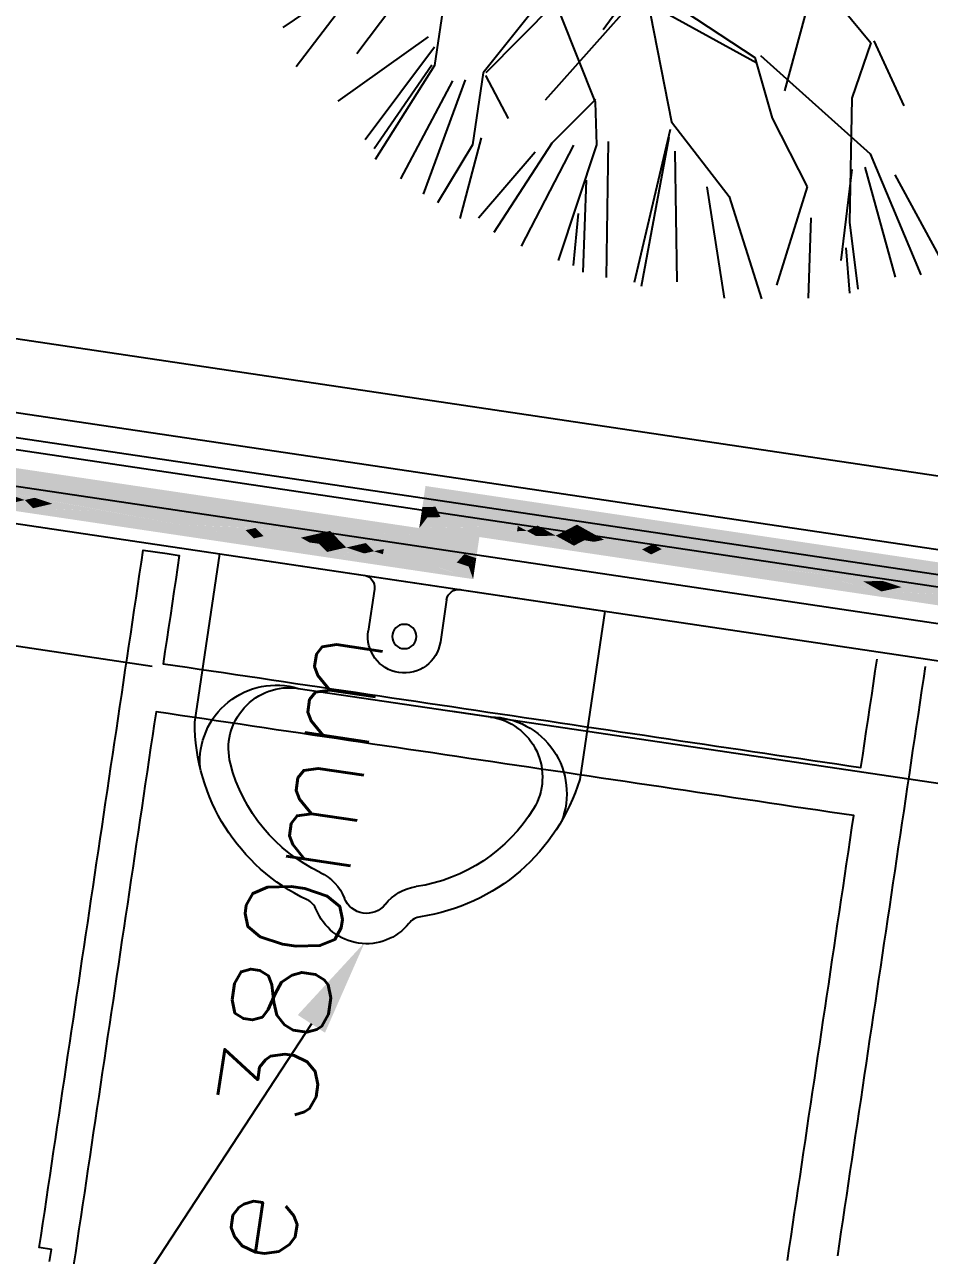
# Model space of a CAD drawing. Header units: millimetres. Extents: x 338 to 506, y 179 to 335.
# Drawn here: x 393.158 to 393.902, y 228.661 to 229.673 of the extents above; entities that cross this region are included whole.
import ezdxf

# ---------------------------------------------------------------- set-up
doc = ezdxf.new("R2010")
doc.units = ezdxf.units.MM
doc.linetypes.add('CENTER', pattern=[2, 1.25, -0.25, 0.25, -0.25])
doc.linetypes.add('DASHED2', pattern=[0.375, 0.25, -0.125])
for name, color, linetype in [('EJES_DE_COLUMNA', 255, 'DASHED2'), ('MOBILIARIO_URBANO', 51, 'Continuous'), ('MUEBLES_FIJOS', 145, 'Continuous'), ('MUROS', 32, 'Continuous'), ('REJAS', 151, 'Continuous'), ('SEÑALIZACIÓN', 41, 'Continuous'), ('TEXTOS', 7, 'Continuous')]:
    doc.layers.add(name, color=color, linetype=linetype)
doc.styles.add('NOTAS', font='simplex.shx')

# ---------------------------------------------------------------- blocks, each defined once
blk = doc.blocks.new('ARPLS022')
at = {"color": 0, "linetype": 'ByBlock'}
for p, q in [((-0.3384, 0.3502), (-0.2778, 0.2846)), ((-0.2778, 0.2846), (-0.3687, 0.335)), ((-0.3285, 0.2313), (-0.3916, 0.297)), ((-0.3078, 0.2637), (-0.3509, 0.2871)), ((-0.3359, 0.2249), (-0.4197, 0.2699)), ((-0.3509, 0.2227), (-0.4346, 0.2593)), ((-0.3509, 0.2249), (-0.4259, 0.2615)), ((-0.3611, 0.2061), (-0.4471, 0.2364)), ((-0.2157, 0.2227), (-0.3509, 0.2227)), ((-0.3588, 0.196), (-0.457, 0.2163)), ((-0.4109, 0.1821), (-0.4624, 0.2034)), ((-0.4041, 0.1759), (-0.4723, 0.1835)), ((-0.3509, 0.1821), (-0.4109, 0.1821)), ((-0.3528, 0.18), (-0.385, 0.1563)), ((-0.269, 0.1346), (-0.3509, 0.1821)), ((-0.2862, 0.1327), (-0.3506, 0.18)), ((-0.4092, 0.1303), (-0.4698, 0.1682)), ((-0.4, 0.1176), (-0.4796, 0.1542)), ((-0.399, 0.1), (-0.4873, 0.1303)), ((-0.2604, 0.0596), (-0.3657, 0.1283)), ((-0.2948, 0.1262), (-0.3613, 0.0875)), ((-0.3592, 0.0875), (-0.4, 0.1176)), ((-0.3958, 0.0811), (-0.4946, 0.0983)), ((-0.4258, 0.0854), (-0.5011, 0.0768)), ((-0.4967, 0.0854), (-0.4538, 0.0875)), ((-0.3613, 0.0875), (-0.3958, 0.0811)), ((-0.3012, 0.0897), (-0.2518, 0.064)), ((-0.3916, 0.0722), (-0.5026, 0.0572)), ((-0.265, 0.0596), (-0.3681, 0.023)), ((-0.2755, 0.0531), (-0.3098, -0.0392)), ((-0.2648, 0.051), (-0.3056, -0.0371)), ((-0.3743, 0.0231), (-0.5032, 0.0338)), ((-0.5053, 0.0274), (-0.3808, 0.0231)), ((-0.3681, 0.023), (-0.4219, -0.0329)), ((-0.3916, 0.0168), (-0.4975, -0.0008)), ((-0.4168, -0.0135), (-0.5051, -0.0413)), ((-0.4219, -0.0329), (-0.5012, -0.0717)), ((-0.3056, -0.0371), (-0.3528, -0.0585)), ((-0.3034, -0.0414), (-0.37, -0.1424)), ((-0.3528, -0.0585), (-0.4044, -0.0951)), ((-0.2024, -0.0801), (-0.3292, -0.065)), ((-0.4044, -0.0951), (-0.4881, -0.0822)), ((-0.2389, -0.0843), (-0.2797, -0.1295)), ((-0.4293, -0.1019), (-0.495, -0.1095)), ((-0.327, -0.1209), (-0.428, -0.1339)), ((-0.2797, -0.1295), (-0.327, -0.1209)), ((-0.385, -0.1295), (-0.4603, -0.1316)), ((-0.4494, -0.1339), (-0.486, -0.1424)), ((-0.428, -0.1339), (-0.4817, -0.1488)), ((-0.3814, -0.1398), (-0.4672, -0.1777)), ((-0.2776, -0.1316), (-0.327, -0.1639)), ((-0.37, -0.1424), (-0.4624, -0.1982)), ((-0.384, -0.165), (-0.4446, -0.2106))]:
    blk.add_line(p, q, dxfattribs=at)
blk = doc.blocks.new('ACCESO_P')
at = {"color": 3}
blk.add_blockref('ARPLS022', (-8.13666, 3.62232), dxfattribs=at)
blk = doc.blocks.new('*U372')
at = {"layer": 'REJAS', "color": 18, "linetype": 'Continuous', "extrusion": (0, 0, -1)}
for points in [[(-2939.8138, 1980.0068), (-2939.8313, 1980.4954), (-2939.8313, 1979.5182)], [(-2939.8029, 1979.9457), (-2939.8007, 1979.8847), (-2939.7963, 1980.0068)], [(-2939.8051, 1979.7625), (-2939.7963, 1979.5182), (-2939.7963, 1980.0068)], [(-2939.8138, 1980.0068), (-2939.8313, 1979.5182), (-2939.8051, 1979.7625)], [(-2939.8061, 1979.9152), (-2939.8007, 1979.8847), (-2939.8029, 1979.9457)], [(-2939.8094, 1979.8847), (-2939.8061, 1979.9152), (-2939.8116, 1979.9457)], [(-2939.8034, 1979.8999), (-2939.8064, 1979.8923), (-2939.8007, 1979.8847)], [(-2939.8034, 1979.8999), (-2939.8078, 1979.8999), (-2939.8064, 1979.8923)], [(-2939.8064, 1979.8923), (-2939.8078, 1979.8999), (-2939.8094, 1979.8847)], [(-2939.8007, 1979.8847), (-2939.8035, 1979.8885), (-2939.8055, 1979.8872)], [(-2939.8055, 1979.8872), (-2939.8035, 1979.8885), (-2939.8064, 1979.8923)], [(-2939.8064, 1979.8923), (-2939.8079, 1979.8885), (-2939.8055, 1979.8872)], [(-2939.8079, 1979.8885), (-2939.8094, 1979.8847), (-2939.8055, 1979.8872)], [(-2939.8051, 1979.8847), (-2939.8007, 1979.8847), (-2939.8055, 1979.8872)], [(-2939.8022, 1979.8808), (-2939.8007, 1979.8847), (-2939.8046, 1979.8821)], [(-2939.8007, 1979.8847), (-2939.8051, 1979.8847), (-2939.8046, 1979.8821)], [(-2939.8067, 1979.8694), (-2939.804, 1979.8541), (-2939.8007, 1979.8847)], [(-2939.8072, 1979.8236), (-2939.8051, 1979.7625), (-2939.8007, 1979.8847)], [(-2939.8037, 1979.877), (-2939.8022, 1979.8808), (-2939.8046, 1979.8821)], [(-2939.8046, 1979.8821), (-2939.8066, 1979.8808), (-2939.8037, 1979.877)], [(-2939.8037, 1979.877), (-2939.8066, 1979.8808), (-2939.8066, 1979.877)], [(-2939.807, 1979.8834), (-2939.8046, 1979.8821), (-2939.8051, 1979.8847)], [(-2939.807, 1979.8834), (-2939.8066, 1979.8808), (-2939.8046, 1979.8821)], [(-2939.8094, 1979.8847), (-2939.8051, 1979.8847), (-2939.8055, 1979.8872)], [(-2939.8094, 1979.8847), (-2939.807, 1979.8834), (-2939.8051, 1979.8847)], [(-2939.8066, 1979.8808), (-2939.8094, 1979.8847), (-2939.8066, 1979.877)], [(-2939.8094, 1979.8847), (-2939.8081, 1979.877), (-2939.8066, 1979.877)], [(-2939.807, 1979.8834), (-2939.8094, 1979.8847), (-2939.8066, 1979.8808)], [(-2939.8067, 1979.8694), (-2939.8094, 1979.8847), (-2939.8083, 1979.8541)], [(-2939.8052, 1979.8732), (-2939.8037, 1979.877), (-2939.8066, 1979.877)], [(-2939.804, 1979.8541), (-2939.8067, 1979.8694), (-2939.8083, 1979.8541)], [(-2939.8067, 1979.8694), (-2939.8052, 1979.8732), (-2939.8066, 1979.877)], [(-2939.8066, 1979.877), (-2939.8081, 1979.877), (-2939.8067, 1979.8694)], [(-2939.8083, 1979.8541), (-2939.8072, 1979.8236), (-2939.804, 1979.8541)], [(-2939.8083, 1979.732), (-2939.8029, 1979.7014), (-2939.8051, 1979.7625)], [(-2939.8083, 1979.732), (-2939.8116, 1979.7014), (-2939.8056, 1979.7167)], [(-2939.8086, 1979.7091), (-2939.8029, 1979.7014), (-2939.8056, 1979.7167)], [(-2939.8086, 1979.7091), (-2939.8077, 1979.704), (-2939.8057, 1979.7052)], [(-2939.8077, 1979.704), (-2939.8086, 1979.7091), (-2939.8101, 1979.7052)], [(-2939.8061, 1979.6709), (-2939.8007, 1979.6403), (-2939.8029, 1979.7014)], [(-2939.8057, 1979.7052), (-2939.8077, 1979.704), (-2939.8029, 1979.7014)], [(-2939.8029, 1979.7014), (-2939.8077, 1979.704), (-2939.8072, 1979.7014)], [(-2939.8072, 1979.7014), (-2939.8068, 1979.6989), (-2939.8029, 1979.7014)], [(-2939.8029, 1979.7014), (-2939.8068, 1979.6989), (-2939.8044, 1979.6976)], [(-2939.8089, 1979.6862), (-2939.8061, 1979.6709), (-2939.8029, 1979.7014)], [(-2939.8068, 1979.6989), (-2939.8059, 1979.6938), (-2939.8044, 1979.6976)], [(-2939.8089, 1979.6862), (-2939.8059, 1979.6938), (-2939.8116, 1979.7014)], [(-2939.8059, 1979.6938), (-2939.8068, 1979.6989), (-2939.8087, 1979.6976)], [(-2939.8116, 1979.7014), (-2939.8182, 1979.6403), (-2939.8061, 1979.6709)], [(-2939.8087, 1979.6976), (-2939.8068, 1979.6989), (-2939.8116, 1979.7014)], [(-2939.8116, 1979.7014), (-2939.8068, 1979.6989), (-2939.8072, 1979.7014)], [(-2939.8072, 1979.7014), (-2939.8077, 1979.704), (-2939.8116, 1979.7014)], [(-2939.8116, 1979.7014), (-2939.8077, 1979.704), (-2939.8101, 1979.7052)], [(-2939.8061, 1979.6709), (-2939.8063, 1979.6556), (-2939.8034, 1979.6556)], [(-2939.8092, 1979.6633), (-2939.8063, 1979.6556), (-2939.8061, 1979.6709)], [(-2939.8034, 1979.6556), (-2939.8063, 1979.6556), (-2939.8007, 1979.6403)], [(-2939.8007, 1979.6403), (-2939.8063, 1979.6556), (-2939.8064, 1979.648)], [(-2939.8122, 1979.6556), (-2939.8063, 1979.6556), (-2939.8092, 1979.6633)], [(-2939.8063, 1979.6556), (-2939.8122, 1979.6556), (-2939.8064, 1979.648)], [(-2939.8122, 1979.6556), (-2939.8103, 1979.6454), (-2939.8064, 1979.648)], [(-2939.8103, 1979.6454), (-2939.8122, 1979.6556), (-2939.8152, 1979.648)], [(-2939.8007, 1979.6403), (-2939.8064, 1979.648), (-2939.8055, 1979.6429)], [(-2939.8055, 1979.6429), (-2939.8064, 1979.648), (-2939.8103, 1979.6454)], [(-2939.8055, 1979.6429), (-2939.8103, 1979.6454), (-2939.8094, 1979.6403)], [(-2939.8094, 1979.6403), (-2939.8103, 1979.6454), (-2939.8182, 1979.6403)], [(-2939.8182, 1979.6403), (-2939.8103, 1979.6454), (-2939.8152, 1979.648)], [(-2939.8072, 1979.5793), (-2939.7963, 1979.5182), (-2939.8007, 1979.6403)], [(-2939.8031, 1979.6416), (-2939.8052, 1979.6412), (-2939.8007, 1979.6403)], [(-2939.8007, 1979.6403), (-2939.8052, 1979.6412), (-2939.8051, 1979.6403)], [(-2939.8007, 1979.6403), (-2939.8049, 1979.6395), (-2939.8026, 1979.6391)], [(-2939.8049, 1979.6395), (-2939.8007, 1979.6403), (-2939.8051, 1979.6403)], [(-2939.8007, 1979.6403), (-2939.8085, 1979.6353), (-2939.8037, 1979.6327)], [(-2939.8067, 1979.6251), (-2939.804, 1979.6098), (-2939.8007, 1979.6403)], [(-2939.8026, 1979.6391), (-2939.8049, 1979.6395), (-2939.8046, 1979.6378)], [(-2939.8055, 1979.6429), (-2939.8052, 1979.6412), (-2939.8031, 1979.6416)], [(-2939.8085, 1979.6353), (-2939.8067, 1979.6251), (-2939.8037, 1979.6327)], [(-2939.8046, 1979.6378), (-2939.8049, 1979.6395), (-2939.807, 1979.6391)], [(-2939.8046, 1979.6378), (-2939.807, 1979.6391), (-2939.8075, 1979.6378)], [(-2939.8075, 1979.6378), (-2939.8066, 1979.6365), (-2939.8046, 1979.6378)], [(-2939.807, 1979.6391), (-2939.8049, 1979.6395), (-2939.8094, 1979.6403)], [(-2939.8094, 1979.6403), (-2939.8049, 1979.6395), (-2939.8051, 1979.6403)], [(-2939.8051, 1979.6403), (-2939.8052, 1979.6412), (-2939.8094, 1979.6403)], [(-2939.8052, 1979.6412), (-2939.8055, 1979.6429), (-2939.8075, 1979.6416)], [(-2939.8094, 1979.6403), (-2939.8052, 1979.6412), (-2939.8075, 1979.6416)], [(-2939.8085, 1979.6353), (-2939.8066, 1979.6365), (-2939.8075, 1979.6378)], [(-2939.8127, 1979.6098), (-2939.8067, 1979.6251), (-2939.8182, 1979.6403)], [(-2939.8067, 1979.6251), (-2939.8085, 1979.6353), (-2939.8124, 1979.6327)], [(-2939.807, 1979.6391), (-2939.8094, 1979.6403), (-2939.8075, 1979.6378)], [(-2939.8182, 1979.6403), (-2939.8313, 1979.5182), (-2939.8072, 1979.5793)], [(-2939.8094, 1979.6403), (-2939.809, 1979.6378), (-2939.8075, 1979.6378)], [(-2939.809, 1979.6378), (-2939.8085, 1979.6353), (-2939.8075, 1979.6378)], [(-2939.8124, 1979.6327), (-2939.8085, 1979.6353), (-2939.8182, 1979.6403)], [(-2939.8182, 1979.6403), (-2939.8085, 1979.6353), (-2939.8094, 1979.6403)], [(-2939.8067, 1979.6251), (-2939.8068, 1979.6174), (-2939.8053, 1979.6174)], [(-2939.8082, 1979.6213), (-2939.8068, 1979.6174), (-2939.8067, 1979.6251)], [(-2939.8053, 1979.6174), (-2939.8068, 1979.6174), (-2939.804, 1979.6098)], [(-2939.804, 1979.6098), (-2939.8068, 1979.6174), (-2939.8068, 1979.6136)], [(-2939.8097, 1979.6174), (-2939.8068, 1979.6174), (-2939.8082, 1979.6213)], [(-2939.8097, 1979.6174), (-2939.8088, 1979.6124), (-2939.8068, 1979.6136)], [(-2939.8068, 1979.6174), (-2939.8097, 1979.6174), (-2939.8068, 1979.6136)], [(-2939.8112, 1979.6136), (-2939.8088, 1979.6124), (-2939.8097, 1979.6174)], [(-2939.8068, 1979.6136), (-2939.8088, 1979.6124), (-2939.804, 1979.6098)], [(-2939.804, 1979.6098), (-2939.8088, 1979.6124), (-2939.8083, 1979.6098)], [(-2939.8055, 1979.606), (-2939.804, 1979.6098), (-2939.8079, 1979.6073)], [(-2939.804, 1979.6098), (-2939.8083, 1979.6098), (-2939.8079, 1979.6073)], [(-2939.807, 1979.6022), (-2939.8056, 1979.5945), (-2939.804, 1979.6098)], [(-2939.807, 1979.6022), (-2939.8055, 1979.606), (-2939.8079, 1979.6073)], [(-2939.81, 1979.5945), (-2939.807, 1979.6022), (-2939.8127, 1979.6098)], [(-2939.8079, 1979.6073), (-2939.8098, 1979.606), (-2939.807, 1979.6022)], [(-2939.8083, 1979.6098), (-2939.8127, 1979.6098), (-2939.8079, 1979.6073)], [(-2939.8127, 1979.6098), (-2939.8098, 1979.606), (-2939.8079, 1979.6073)], [(-2939.8088, 1979.6124), (-2939.8127, 1979.6098), (-2939.8083, 1979.6098)], [(-2939.8127, 1979.6098), (-2939.8088, 1979.6124), (-2939.8112, 1979.6136)], [(-2939.81, 1979.5945), (-2939.8056, 1979.5945), (-2939.807, 1979.6022)], [(-2939.8072, 1979.5793), (-2939.8056, 1979.5945), (-2939.81, 1979.5945)], [(-2939.8072, 1979.5793), (-2939.8076, 1979.5487), (-2939.8018, 1979.5487)], [(-2939.8133, 1979.564), (-2939.8076, 1979.5487), (-2939.8072, 1979.5793)], [(-2939.8193, 1979.5487), (-2939.8076, 1979.5487), (-2939.8133, 1979.564)], [(-2939.8018, 1979.5487), (-2939.8076, 1979.5487), (-2939.7963, 1979.5182)], [(-2939.7963, 1979.5182), (-2939.8076, 1979.5487), (-2939.8078, 1979.5335)], [(-2939.8076, 1979.5487), (-2939.8193, 1979.5487), (-2939.8078, 1979.5335)], [(-2939.8193, 1979.5487), (-2939.8156, 1979.5284), (-2939.8078, 1979.5335)], [(-2939.8156, 1979.5284), (-2939.8193, 1979.5487), (-2939.8253, 1979.5335)], [(-2939.7963, 1979.5182), (-2939.8078, 1979.5335), (-2939.806, 1979.5233)], [(-2939.806, 1979.5233), (-2939.8078, 1979.5335), (-2939.8156, 1979.5284)], [(-2939.8313, 1979.5182), (-2939.8156, 1979.5284), (-2939.8253, 1979.5335)], [(-2939.806, 1979.5233), (-2939.8054, 1979.5199), (-2939.8011, 1979.5207)], [(-2939.8054, 1979.5199), (-2939.806, 1979.5233), (-2939.8099, 1979.5207)], [(-2939.806, 1979.5233), (-2939.8156, 1979.5284), (-2939.8138, 1979.5182)], [(-2939.8138, 1979.5182), (-2939.8156, 1979.5284), (-2939.8313, 1979.5182)], [(-2939.8011, 1979.5207), (-2939.8054, 1979.5199), (-2939.7963, 1979.5182)], [(-2939.7963, 1979.5182), (-2939.8054, 1979.5199), (-2939.8051, 1979.5182)], [(-2939.8051, 1979.5182), (-2939.8054, 1979.5199), (-2939.8138, 1979.5182)], [(-2939.8138, 1979.5182), (-2939.8054, 1979.5199), (-2939.8099, 1979.5207)]]:
    blk.add_solid(points, dxfattribs=at)
blk = doc.blocks.new('*U373')
at = {"layer": 'REJAS', "color": 18, "linetype": 'Continuous', "extrusion": (0, 0, -1)}
for points in [[(-2939.8401, 1979.3125), (-2939.8313, 1979.0568), (-2939.8313, 1979.5682)], [(-2939.8313, 1979.5682), (-2939.841, 1979.5629), (-2939.8428, 1979.5522)], [(-2939.8361, 1979.5655), (-2939.8313, 1979.5682), (-2939.8404, 1979.5664)], [(-2939.8313, 1979.5682), (-2939.8401, 1979.5682), (-2939.8404, 1979.5664)], [(-2939.8368, 1979.5362), (-2939.8313, 1979.5682), (-2939.8426, 1979.5362)], [(-2939.8313, 1979.5682), (-2939.8428, 1979.5522), (-2939.8426, 1979.5362)], [(-2939.8422, 1979.5043), (-2939.8357, 1979.4403), (-2939.8313, 1979.5682)], [(-2939.841, 1979.5629), (-2939.8361, 1979.5655), (-2939.8404, 1979.5664)], [(-2939.8488, 1979.0568), (-2939.8401, 1979.3125), (-2939.8663, 1979.5682)], [(-2939.8401, 1979.5682), (-2939.8488, 1979.5682), (-2939.8404, 1979.5664)], [(-2939.8488, 1979.5682), (-2939.8449, 1979.5655), (-2939.8404, 1979.5664)], [(-2939.8404, 1979.5664), (-2939.8449, 1979.5655), (-2939.841, 1979.5629)], [(-2939.841, 1979.5629), (-2939.8488, 1979.5682), (-2939.8506, 1979.5575)], [(-2939.8532, 1979.4403), (-2939.8422, 1979.5043), (-2939.8663, 1979.5682)], [(-2939.8488, 1979.0568), (-2939.8663, 1979.5682), (-2939.8663, 1978.5454)], [(-2939.8488, 1979.5682), (-2939.8663, 1979.5682), (-2939.8506, 1979.5575)], [(-2939.8663, 1979.5682), (-2939.8603, 1979.5522), (-2939.8506, 1979.5575)], [(-2939.841, 1979.5629), (-2939.8506, 1979.5575), (-2939.8428, 1979.5522)], [(-2939.8543, 1979.5362), (-2939.8428, 1979.5522), (-2939.8506, 1979.5575)], [(-2939.8506, 1979.5575), (-2939.8603, 1979.5522), (-2939.8543, 1979.5362)], [(-2939.8426, 1979.5362), (-2939.8428, 1979.5522), (-2939.8543, 1979.5362)], [(-2939.8422, 1979.5043), (-2939.8368, 1979.5362), (-2939.8426, 1979.5362)], [(-2939.8483, 1979.5203), (-2939.8422, 1979.5043), (-2939.8426, 1979.5362)], [(-2939.8543, 1979.5362), (-2939.8483, 1979.5203), (-2939.8426, 1979.5362)], [(-2939.8422, 1979.5043), (-2939.845, 1979.4883), (-2939.8406, 1979.4883)], [(-2939.842, 1979.4803), (-2939.839, 1979.4723), (-2939.8406, 1979.4883)], [(-2939.845, 1979.4883), (-2939.842, 1979.4803), (-2939.8406, 1979.4883)], [(-2939.845, 1979.4883), (-2939.8477, 1979.4723), (-2939.842, 1979.4803)], [(-2939.8405, 1979.4763), (-2939.8429, 1979.475), (-2939.839, 1979.4723)], [(-2939.839, 1979.4723), (-2939.8429, 1979.475), (-2939.8433, 1979.4723)], [(-2939.842, 1979.4803), (-2939.8429, 1979.475), (-2939.8405, 1979.4763)], [(-2939.8429, 1979.475), (-2939.842, 1979.4803), (-2939.8448, 1979.4763)], [(-2939.8477, 1979.4723), (-2939.8429, 1979.475), (-2939.8448, 1979.4763)], [(-2939.8433, 1979.4723), (-2939.8429, 1979.475), (-2939.8477, 1979.4723)], [(-2939.8417, 1979.4563), (-2939.8357, 1979.4403), (-2939.839, 1979.4723)], [(-2939.8418, 1979.4683), (-2939.839, 1979.4723), (-2939.8438, 1979.4696)], [(-2939.839, 1979.4723), (-2939.8433, 1979.4723), (-2939.8438, 1979.4696)], [(-2939.8403, 1979.4643), (-2939.839, 1979.4723), (-2939.8418, 1979.4643)], [(-2939.839, 1979.4723), (-2939.8418, 1979.4683), (-2939.8418, 1979.4643)], [(-2939.8417, 1979.4563), (-2939.8403, 1979.4643), (-2939.8418, 1979.4643)], [(-2939.8477, 1979.4723), (-2939.8532, 1979.4403), (-2939.8417, 1979.4563)], [(-2939.8432, 1979.4603), (-2939.8417, 1979.4563), (-2939.8418, 1979.4643)], [(-2939.8447, 1979.4643), (-2939.8418, 1979.4683), (-2939.8438, 1979.4696)], [(-2939.8418, 1979.4643), (-2939.8418, 1979.4683), (-2939.8447, 1979.4643)], [(-2939.8447, 1979.4643), (-2939.8432, 1979.4603), (-2939.8418, 1979.4643)], [(-2939.8438, 1979.4696), (-2939.8433, 1979.4723), (-2939.8477, 1979.4723)], [(-2939.8477, 1979.4723), (-2939.8462, 1979.4683), (-2939.8438, 1979.4696)], [(-2939.8462, 1979.4683), (-2939.8447, 1979.4643), (-2939.8438, 1979.4696)], [(-2939.8435, 1979.4457), (-2939.8387, 1979.4483), (-2939.8417, 1979.4563)], [(-2939.8417, 1979.4563), (-2939.8474, 1979.4483), (-2939.8435, 1979.4457)], [(-2939.8357, 1979.4403), (-2939.8387, 1979.4483), (-2939.8435, 1979.4457)], [(-2939.8376, 1979.4417), (-2939.8396, 1979.443), (-2939.8399, 1979.4412)], [(-2939.8425, 1979.443), (-2939.8396, 1979.443), (-2939.8416, 1979.4443)], [(-2939.8396, 1979.443), (-2939.842, 1979.4417), (-2939.8399, 1979.4412)], [(-2939.8396, 1979.443), (-2939.8425, 1979.443), (-2939.842, 1979.4417)], [(-2939.8435, 1979.4457), (-2939.8425, 1979.443), (-2939.8416, 1979.4443)], [(-2939.842, 1979.4417), (-2939.8425, 1979.443), (-2939.8444, 1979.4403)], [(-2939.844, 1979.443), (-2939.8425, 1979.443), (-2939.8435, 1979.4457)], [(-2939.8444, 1979.4403), (-2939.8425, 1979.443), (-2939.844, 1979.443)], [(-2939.8474, 1979.4483), (-2939.8532, 1979.4403), (-2939.8435, 1979.4457)], [(-2939.8532, 1979.4403), (-2939.8444, 1979.4403), (-2939.8435, 1979.4457)], [(-2939.8357, 1979.4403), (-2939.8376, 1979.4417), (-2939.8399, 1979.4412)], [(-2939.8399, 1979.4412), (-2939.8401, 1979.4403), (-2939.8357, 1979.4403)], [(-2939.8357, 1979.4403), (-2939.8405, 1979.4377), (-2939.8414, 1979.4324)], [(-2939.8381, 1979.439), (-2939.8357, 1979.4403), (-2939.8402, 1979.4395)], [(-2939.8357, 1979.4403), (-2939.8401, 1979.4403), (-2939.8402, 1979.4395)], [(-2939.8384, 1979.4244), (-2939.8357, 1979.4403), (-2939.8413, 1979.4244)], [(-2939.8357, 1979.4403), (-2939.8414, 1979.4324), (-2939.8413, 1979.4244)], [(-2939.8411, 1979.4084), (-2939.8379, 1979.3764), (-2939.8357, 1979.4403)], [(-2939.8405, 1979.4377), (-2939.8381, 1979.439), (-2939.8402, 1979.4395)], [(-2939.842, 1979.4417), (-2939.8444, 1979.4403), (-2939.8399, 1979.4412)], [(-2939.8444, 1979.4403), (-2939.8401, 1979.4403), (-2939.8399, 1979.4412)], [(-2939.8401, 1979.4403), (-2939.8444, 1979.4403), (-2939.8402, 1979.4395)], [(-2939.8444, 1979.4403), (-2939.8425, 1979.439), (-2939.8402, 1979.4395)], [(-2939.8402, 1979.4395), (-2939.8425, 1979.439), (-2939.8405, 1979.4377)], [(-2939.8405, 1979.4377), (-2939.8444, 1979.4403), (-2939.8453, 1979.435)], [(-2939.8405, 1979.4377), (-2939.8453, 1979.435), (-2939.8414, 1979.4324)], [(-2939.8466, 1979.3764), (-2939.8411, 1979.4084), (-2939.8532, 1979.4403)], [(-2939.8413, 1979.4244), (-2939.8414, 1979.4324), (-2939.8472, 1979.4244)], [(-2939.8472, 1979.4244), (-2939.8414, 1979.4324), (-2939.8453, 1979.435)], [(-2939.8444, 1979.4403), (-2939.8532, 1979.4403), (-2939.8453, 1979.435)], [(-2939.8532, 1979.4403), (-2939.8502, 1979.4324), (-2939.8453, 1979.435)], [(-2939.8453, 1979.435), (-2939.8502, 1979.4324), (-2939.8472, 1979.4244)], [(-2939.8411, 1979.4084), (-2939.8384, 1979.4244), (-2939.8413, 1979.4244)], [(-2939.8442, 1979.4164), (-2939.8411, 1979.4084), (-2939.8413, 1979.4244)], [(-2939.8472, 1979.4244), (-2939.8442, 1979.4164), (-2939.8413, 1979.4244)], [(-2939.8439, 1979.3924), (-2939.8379, 1979.3764), (-2939.8411, 1979.4084)], [(-2939.8439, 1979.3924), (-2939.8466, 1979.3764), (-2939.8409, 1979.3844)], [(-2939.8418, 1979.3791), (-2939.8394, 1979.3804), (-2939.8409, 1979.3844)], [(-2939.8409, 1979.3844), (-2939.8437, 1979.3804), (-2939.8418, 1979.3791)], [(-2939.8379, 1979.3764), (-2939.8394, 1979.3804), (-2939.8418, 1979.3791)], [(-2939.8422, 1979.3764), (-2939.8379, 1979.3764), (-2939.8418, 1979.3791)], [(-2939.8407, 1979.3724), (-2939.8379, 1979.3764), (-2939.8427, 1979.3738)], [(-2939.8379, 1979.3764), (-2939.8422, 1979.3764), (-2939.8427, 1979.3738)], [(-2939.8436, 1979.3684), (-2939.8406, 1979.3604), (-2939.8379, 1979.3764)], [(-2939.8433, 1979.3445), (-2939.8401, 1979.3125), (-2939.8379, 1979.3764)], [(-2939.8433, 1979.3445), (-2939.8406, 1979.3604), (-2939.8466, 1979.3764)], [(-2939.8436, 1979.3684), (-2939.8407, 1979.3724), (-2939.8427, 1979.3738)], [(-2939.8437, 1979.3804), (-2939.8466, 1979.3764), (-2939.8418, 1979.3791)], [(-2939.8466, 1979.3764), (-2939.8422, 1979.3764), (-2939.8418, 1979.3791)], [(-2939.8422, 1979.3764), (-2939.8466, 1979.3764), (-2939.8427, 1979.3738)], [(-2939.8466, 1979.3764), (-2939.8451, 1979.3724), (-2939.8427, 1979.3738)], [(-2939.8427, 1979.3738), (-2939.8451, 1979.3724), (-2939.8436, 1979.3684)], [(-2939.8422, 1979.2486), (-2939.8357, 1979.1847), (-2939.8401, 1979.3125)], [(-2939.8433, 1979.2166), (-2939.839, 1979.2166), (-2939.8422, 1979.2486)], [(-2939.839, 1979.2166), (-2939.8417, 1979.2006), (-2939.8357, 1979.1847)], [(-2939.839, 1979.2166), (-2939.8433, 1979.2166), (-2939.8417, 1979.2006)], [(-2939.8417, 1979.2006), (-2939.8433, 1979.2166), (-2939.8444, 1979.1847)], [(-2939.8402, 1979.1966), (-2939.8417, 1979.2006), (-2939.8416, 1979.1927)], [(-2939.8417, 1979.2006), (-2939.8431, 1979.1927), (-2939.8416, 1979.1927)], [(-2939.8396, 1979.1873), (-2939.8372, 1979.1887), (-2939.8387, 1979.1927)], [(-2939.8387, 1979.1927), (-2939.8402, 1979.1966), (-2939.8416, 1979.1927)], [(-2939.8387, 1979.1927), (-2939.8416, 1979.1887), (-2939.8396, 1979.1873)], [(-2939.8416, 1979.1927), (-2939.8416, 1979.1887), (-2939.8387, 1979.1927)], [(-2939.8431, 1979.1927), (-2939.8444, 1979.1847), (-2939.8416, 1979.1927)], [(-2939.8444, 1979.1847), (-2939.8416, 1979.1887), (-2939.8416, 1979.1927)], [(-2939.8422, 1979.1207), (-2939.8313, 1979.0568), (-2939.8357, 1979.1847)], [(-2939.8357, 1979.1847), (-2939.8372, 1979.1887), (-2939.8396, 1979.1873)], [(-2939.8401, 1979.1847), (-2939.8357, 1979.1847), (-2939.8396, 1979.1873)], [(-2939.839, 1979.1527), (-2939.8357, 1979.1847), (-2939.8417, 1979.1687)], [(-2939.8372, 1979.1807), (-2939.8357, 1979.1847), (-2939.8396, 1979.182)], [(-2939.8357, 1979.1847), (-2939.8401, 1979.1847), (-2939.8396, 1979.182)], [(-2939.8387, 1979.1767), (-2939.8372, 1979.1807), (-2939.8396, 1979.182)], [(-2939.8396, 1979.182), (-2939.8416, 1979.1807), (-2939.8387, 1979.1767)], [(-2939.8387, 1979.1767), (-2939.8416, 1979.1807), (-2939.8416, 1979.1767)], [(-2939.842, 1979.186), (-2939.8396, 1979.1873), (-2939.8416, 1979.1887)], [(-2939.842, 1979.186), (-2939.8401, 1979.1847), (-2939.8396, 1979.1873)], [(-2939.842, 1979.1833), (-2939.8396, 1979.182), (-2939.8401, 1979.1847)], [(-2939.842, 1979.1833), (-2939.8416, 1979.1807), (-2939.8396, 1979.182)], [(-2939.842, 1979.186), (-2939.8444, 1979.1847), (-2939.8401, 1979.1847)], [(-2939.8444, 1979.1847), (-2939.842, 1979.1833), (-2939.8401, 1979.1847)], [(-2939.8444, 1979.1847), (-2939.842, 1979.186), (-2939.8416, 1979.1887)], [(-2939.8416, 1979.1807), (-2939.8444, 1979.1847), (-2939.8416, 1979.1767)], [(-2939.8444, 1979.1847), (-2939.8431, 1979.1767), (-2939.8416, 1979.1767)], [(-2939.842, 1979.1833), (-2939.8444, 1979.1847), (-2939.8416, 1979.1807)], [(-2939.8417, 1979.1687), (-2939.8444, 1979.1847), (-2939.8433, 1979.1527)], [(-2939.8422, 1979.1207), (-2939.8444, 1979.1847), (-2939.8488, 1979.0568)], [(-2939.8402, 1979.1727), (-2939.8387, 1979.1767), (-2939.8416, 1979.1767)], [(-2939.8417, 1979.1687), (-2939.8402, 1979.1727), (-2939.8416, 1979.1767)], [(-2939.8416, 1979.1767), (-2939.8431, 1979.1767), (-2939.8417, 1979.1687)], [(-2939.839, 1979.1527), (-2939.8417, 1979.1687), (-2939.8433, 1979.1527)], [(-2939.8422, 1979.1207), (-2939.839, 1979.1527), (-2939.8433, 1979.1527)]]:
    blk.add_solid(points, dxfattribs=at)
blk = doc.blocks.new('O-INS-P')
at = {"layer": 'MUEBLES_FIJOS'}
for p, q in [((0.16, 0), (-0.16, 0)), ((0.16, -0.14), (0.16, 0)), ((-0.16, 0), (-0.16, -0.14)), ((-0.03, -0.01), (-0.03, -0.045)), ((0.03, -0.01), (0.03, -0.045)), ((0.0799, -0.1), (-0.0799, -0.1))]:
    blk.add_line(p, q, dxfattribs=at)
blk.add_lwpolyline([(-0.16, -0.14, 0.289691), (-0.0471, -0.271, -0.189721), (-0.0385, -0.2778, 0.576215), (0.0385, -0.2778, -0.189721), (0.0471, -0.271, 0.289691), (0.16, -0.14)], format="xyb", dxfattribs=at)
blk.add_circle((0, -0.045), 0.01, dxfattribs=at)
for centre, radius, start, end in [((0.04, -0.01), 0.01, 90, 180), ((-0.04, -0.01), 0.01, 0, 90), ((0, -0.045), 0.03, 180, 360), ((-0.0889, -0.1623), 0.0629, 81.8326, 193.001), ((-0.0799, -0.15), 0.05, 90, 202.8969), ((0.0889, -0.1623), 0.0629, 346.999, 98.1674), ((0.0799, -0.15), 0.05, 337.1031, 90), ((0, -0.1162), 0.1368, 202.8969, 253.0678), ((0, -0.1162), 0.1368, 286.9322, 337.1031), ((-0.0515, -0.2853), 0.04, 30.0976, 73.0678), ((0.0515, -0.2853), 0.04, 106.9322, 149.9024), ((0, -0.2555), 0.0195, 210.0976, 329.9024)]:
    blk.add_arc(centre, radius, start, end, dxfattribs=at)
blk = doc.blocks.new('*U437')
at = {"layer": 'TEXTOS', "linetype": 'ByBlock'}
blk.add_line((2939.0659, 1979.7566), (2938.9059, 1979.7566), dxfattribs=at)
blk.add_lwpolyline([(2939.4149, 1979.5958), (2939.0659, 1979.7566)], dxfattribs=at)
at = {"layer": 'TEXTOS'}
blk.add_solid([(2939.4205, 1979.608), (2939.4876, 1979.5624), (2939.4094, 1979.5837)], dxfattribs=at)
at = {"layer": 'TEXTOS', "style": 'NOTAS'}
for s, p in [('Altura', (2938.8659, 1979.7166)), ('reborde 380mm', (2938.8659, 1979.5832))]:
    blk.add_text(s, height=0.08, dxfattribs=at).set_placement(p)
blk = doc.blocks.new('BAÑOS_PUBLICOS_PISO_1')
at = {"layer": 'MOBILIARIO_URBANO', "color": 51}
for points in [[(2939.78, 1979.14, 0), (2939.77, 1979.14, 0), (2939.76, 1979.14, 0), (2939.76, 1979.14, 0), (2939.75, 1979.14, 0), (2939.74, 1979.14, 0), (2939.73, 1979.14, 0), (2939.72, 1979.14, 0), (2939.71, 1979.14, 0), (2939.71, 1979.14, 0), (2939.7, 1979.14, 0), (2939.69, 1979.14, 0), (2939.68, 1979.14, 0), (2939.67, 1979.14, 0), (2939.66, 1979.14, 0), (2939.66, 1979.14, 0), (2939.65, 1979.14, 0), (2939.64, 1979.14, 0), (2939.63, 1979.14, 0), (2939.62, 1979.14, 0), (2939.61, 1979.14, 0), (2939.6, 1979.14, 0), (2939.6, 1979.14, 0), (2939.59, 1979.14, 0), (2939.58, 1979.14, 0), (2939.57, 1979.14, 0), (2939.56, 1979.14, 0), (2939.55, 1979.14, 0), (2939.55, 1979.14, 0), (2939.54, 1979.14, 0), (2939.53, 1979.14, 0), (2939.52, 1979.14, 0), (2939.51, 1979.14, 0), (2939.5, 1979.14, 0), (2939.5, 1979.14, 0), (2939.49, 1979.14, 0), (2939.48, 1979.14, 0), (2939.47, 1979.14, 0), (2939.46, 1979.14, 0), (2939.45, 1979.14, 0), (2939.44, 1979.14, 0), (2939.44, 1979.14, 0), (2939.43, 1979.14, 0), (2939.42, 1979.14, 0), (2939.41, 1979.14, 0), (2939.4, 1979.14, 0), (2939.39, 1979.14, 0), (2939.39, 1979.14, 0), (2939.38, 1979.14, 0), (2939.37, 1979.14, 0), (2939.36, 1979.14, 0), (2939.35, 1979.14, 0), (2939.34, 1979.14, 0), (2939.33, 1979.14, 0), (2939.33, 1979.14, 0), (2939.32, 1979.14, 0), (2939.31, 1979.14, 0), (2939.3, 1979.14, 0), (2939.29, 1979.14, 0)], [(2939.28, 1979.18, 0), (2939.29, 1979.18, 0), (2939.3, 1979.18, 0), (2939.31, 1979.18, 0), (2939.31, 1979.18, 0), (2939.32, 1979.18, 0), (2939.33, 1979.18, 0), (2939.34, 1979.18, 0), (2939.35, 1979.18, 0), (2939.36, 1979.18, 0), (2939.37, 1979.18, 0), (2939.37, 1979.18, 0), (2939.38, 1979.18, 0), (2939.39, 1979.18, 0), (2939.4, 1979.18, 0), (2939.41, 1979.18, 0), (2939.42, 1979.18, 0), (2939.43, 1979.18, 0), (2939.43, 1979.18, 0), (2939.44, 1979.18, 0), (2939.45, 1979.18, 0), (2939.46, 1979.18, 0), (2939.47, 1979.18, 0), (2939.48, 1979.18, 0), (2939.48, 1979.18, 0), (2939.49, 1979.18, 0), (2939.5, 1979.18, 0), (2939.51, 1979.18, 0), (2939.52, 1979.18, 0), (2939.53, 1979.18, 0), (2939.54, 1979.18, 0), (2939.54, 1979.18, 0), (2939.55, 1979.18, 0), (2939.56, 1979.18, 0), (2939.57, 1979.18, 0), (2939.58, 1979.18, 0), (2939.59, 1979.18, 0), (2939.59, 1979.18, 0), (2939.6, 1979.18, 0), (2939.61, 1979.18, 0), (2939.62, 1979.18, 0), (2939.63, 1979.18, 0), (2939.64, 1979.18, 0), (2939.64, 1979.18, 0), (2939.65, 1979.18, 0), (2939.65, 1979.19, 0), (2939.65, 1979.2, 0), (2939.65, 1979.21, 0), (2939.65, 1979.22, 0), (2939.65, 1979.23, 0), (2939.65, 1979.24, 0), (2939.65, 1979.25, 0), (2939.65, 1979.25, 0), (2939.65, 1979.26, 0), (2939.65, 1979.27, 0), (2939.65, 1979.28, 0), (2939.65, 1979.29, 0), (2939.65, 1979.3, 0), (2939.65, 1979.31, 0), (2939.65, 1979.32, 0), (2939.65, 1979.33, 0), (2939.65, 1979.34, 0), (2939.65, 1979.35, 0), (2939.65, 1979.35, 0), (2939.65, 1979.36, 0), (2939.65, 1979.37, 0), (2939.65, 1979.38, 0), (2939.65, 1979.39, 0), (2939.65, 1979.4, 0), (2939.65, 1979.41, 0), (2939.65, 1979.42, 0), (2939.65, 1979.43, 0), (2939.65, 1979.43, 0), (2939.65, 1979.44, 0), (2939.65, 1979.45, 0), (2939.65, 1979.46, 0), (2939.65, 1979.47, 0), (2939.65, 1979.48, 0), (2939.65, 1979.49, 0), (2939.65, 1979.5, 0), (2939.65, 1979.5, 0), (2939.65, 1979.51, 0), (2939.65, 1979.52, 0), (2939.65, 1979.53, 0), (2939.65, 1979.54, 0), (2939.65, 1979.55, 0), (2939.65, 1979.56, 0), (2939.65, 1979.57, 0), (2939.65, 1979.57, 0), (2939.65, 1979.58, 0), (2939.65, 1979.59, 0), (2939.65, 1979.6, 0), (2939.65, 1979.61, 0), (2939.65, 1979.62, 0), (2939.65, 1979.63, 0), (2939.65, 1979.63, 0), (2939.65, 1979.64, 0), (2939.65, 1979.65, 0), (2939.65, 1979.66, 0), (2939.65, 1979.67, 0), (2939.65, 1979.68, 0), (2939.65, 1979.69, 0), (2939.65, 1979.69, 0), (2939.65, 1979.7, 0), (2939.65, 1979.71, 0), (2939.65, 1979.72, 0), (2939.65, 1979.73, 0), (2939.65, 1979.74, 0), (2939.65, 1979.74, 0), (2939.65, 1979.75, 0), (2939.65, 1979.76, 0), (2939.64, 1979.76, 0), (2939.63, 1979.76, 0), (2939.62, 1979.76, 0), (2939.61, 1979.76, 0), (2939.6, 1979.76, 0), (2939.6, 1979.76, 0), (2939.59, 1979.76, 0), (2939.58, 1979.76, 0), (2939.57, 1979.76, 0), (2939.56, 1979.76, 0), (2939.55, 1979.76, 0), (2939.54, 1979.76, 0), (2939.54, 1979.76, 0), (2939.53, 1979.76, 0), (2939.52, 1979.76, 0), (2939.51, 1979.76, 0), (2939.5, 1979.76, 0), (2939.49, 1979.76, 0), (2939.49, 1979.76, 0), (2939.48, 1979.76, 0), (2939.47, 1979.76, 0), (2939.46, 1979.76, 0), (2939.45, 1979.76, 0), (2939.44, 1979.76, 0), (2939.44, 1979.76, 0), (2939.43, 1979.76, 0), (2939.42, 1979.76, 0), (2939.41, 1979.76, 0), (2939.4, 1979.76, 0), (2939.39, 1979.76, 0), (2939.38, 1979.76, 0), (2939.38, 1979.76, 0), (2939.37, 1979.76, 0), (2939.36, 1979.76, 0), (2939.35, 1979.76, 0), (2939.34, 1979.76, 0), (2939.33, 1979.76, 0), (2939.32, 1979.76, 0), (2939.32, 1979.76, 0), (2939.31, 1979.76, 0), (2939.3, 1979.76, 0), (2939.29, 1979.76, 0), (2939.28, 1979.76, 0), (2939.27, 1979.76, 0), (2939.27, 1979.76, 0), (2939.26, 1979.76, 0), (2939.25, 1979.76, 0), (2939.24, 1979.76, 0), (2939.23, 1979.76, 0), (2939.23, 1979.76, 0), (2939.23, 1979.76, 0), (2939.23, 1979.76, 0), (2939.23, 1979.76, 0), (2939.22, 1979.76, 0), (2939.22, 1979.76, 0), (2939.22, 1979.76, 0), (2939.22, 1979.76, 0), (2939.22, 1979.76, 0), (2939.22, 1979.76, 0), (2939.22, 1979.76, 0), (2939.22, 1979.76, 0), (2939.22, 1979.76, 0), (2939.22, 1979.76, 0), (2939.22, 1979.76, 0), (2939.22, 1979.76, 0), (2939.22, 1979.76, 0), (2939.22, 1979.76, 0), (2939.22, 1979.76, 0), (2939.22, 1979.76, 0), (2939.22, 1979.76, 0), (2939.21, 1979.76, 0), (2939.21, 1979.76, 0), (2939.21, 1979.76, 0), (2939.21, 1979.76, 0), (2939.21, 1979.76, 0), (2939.21, 1979.76, 0), (2939.21, 1979.76, 0), (2939.21, 1979.76, 0), (2939.21, 1979.76, 0), (2939.21, 1979.76, 0), (2939.21, 1979.76, 0), (2939.21, 1979.76, 0), (2939.21, 1979.76, 0), (2939.21, 1979.76, 0), (2939.21, 1979.76, 0), (2939.21, 1979.76, 0), (2939.21, 1979.76, 0), (2939.2, 1979.76, 0), (2939.2, 1979.76, 0), (2939.2, 1979.76, 0), (2939.2, 1979.76, 0), (2939.2, 1979.76, 0), (2939.2, 1979.76, 0), (2939.2, 1979.76, 0), (2939.2, 1979.76, 0), (2939.2, 1979.76, 0), (2939.2, 1979.76, 0), (2939.2, 1979.76, 0), (2939.2, 1979.76, 0), (2939.2, 1979.76, 0), (2939.2, 1979.76, 0), (2939.2, 1979.76, 0), (2939.2, 1979.76, 0), (2939.2, 1979.76, 0), (2939.2, 1979.76, 0), (2939.2, 1979.76, 0), (2939.2, 1979.76, 0), (2939.2, 1979.76, 0), (2939.19, 1979.76, 0)], [(2939.19, 1979.78, 0), (2939.2, 1979.78, 0), (2939.2, 1979.78, 0), (2939.2, 1979.79, 0), (2939.2, 1979.79, 0), (2939.2, 1979.79, 0), (2939.2, 1979.79, 0), (2939.2, 1979.79, 0), (2939.2, 1979.79, 0), (2939.2, 1979.79, 0), (2939.2, 1979.79, 0), (2939.2, 1979.79, 0), (2939.2, 1979.79, 0), (2939.2, 1979.79, 0), (2939.2, 1979.79, 0), (2939.2, 1979.79, 0), (2939.2, 1979.79, 0), (2939.2, 1979.79, 0), (2939.2, 1979.79, 0), (2939.2, 1979.79, 0), (2939.2, 1979.79, 0), (2939.2, 1979.79, 0), (2939.21, 1979.79, 0), (2939.21, 1979.79, 0), (2939.21, 1979.79, 0), (2939.21, 1979.79, 0), (2939.21, 1979.79, 0), (2939.21, 1979.79, 0), (2939.21, 1979.79, 0), (2939.21, 1979.79, 0), (2939.21, 1979.79, 0), (2939.21, 1979.79, 0), (2939.21, 1979.79, 0), (2939.21, 1979.79, 0), (2939.21, 1979.79, 0), (2939.21, 1979.79, 0), (2939.21, 1979.79, 0), (2939.21, 1979.79, 0), (2939.21, 1979.79, 0), (2939.22, 1979.79, 0), (2939.22, 1979.79, 0), (2939.22, 1979.79, 0), (2939.22, 1979.79, 0), (2939.22, 1979.79, 0), (2939.22, 1979.79, 0), (2939.22, 1979.79, 0), (2939.22, 1979.79, 0), (2939.22, 1979.79, 0), (2939.22, 1979.79, 0), (2939.22, 1979.79, 0), (2939.22, 1979.79, 0), (2939.22, 1979.79, 0), (2939.22, 1979.79, 0), (2939.22, 1979.79, 0), (2939.22, 1979.79, 0), (2939.22, 1979.79, 0), (2939.23, 1979.79, 0), (2939.23, 1979.79, 0), (2939.23, 1979.79, 0), (2939.23, 1979.79, 0), (2939.23, 1979.79, 0), (2939.24, 1979.79, 0), (2939.25, 1979.79, 0), (2939.26, 1979.79, 0), (2939.26, 1979.79, 0), (2939.27, 1979.79, 0), (2939.28, 1979.79, 0), (2939.29, 1979.79, 0), (2939.3, 1979.79, 0), (2939.31, 1979.79, 0), (2939.32, 1979.79, 0), (2939.32, 1979.79, 0), (2939.33, 1979.79, 0), (2939.34, 1979.79, 0), (2939.35, 1979.79, 0), (2939.36, 1979.79, 0), (2939.37, 1979.79, 0), (2939.38, 1979.79, 0), (2939.38, 1979.79, 0), (2939.39, 1979.79, 0), (2939.4, 1979.79, 0), (2939.41, 1979.79, 0), (2939.42, 1979.79, 0), (2939.43, 1979.79, 0), (2939.43, 1979.79, 0), (2939.44, 1979.79, 0), (2939.45, 1979.79, 0), (2939.46, 1979.79, 0), (2939.47, 1979.79, 0), (2939.48, 1979.79, 0), (2939.49, 1979.79, 0), (2939.49, 1979.79, 0), (2939.5, 1979.79, 0), (2939.51, 1979.79, 0), (2939.52, 1979.79, 0), (2939.53, 1979.79, 0), (2939.54, 1979.79, 0), (2939.54, 1979.79, 0), (2939.55, 1979.79, 0), (2939.56, 1979.79, 0), (2939.57, 1979.79, 0), (2939.58, 1979.79, 0), (2939.59, 1979.79, 0), (2939.6, 1979.79, 0), (2939.6, 1979.79, 0), (2939.61, 1979.79, 0), (2939.62, 1979.79, 0), (2939.63, 1979.79, 0), (2939.64, 1979.79, 0), (2939.65, 1979.79, 0), (2939.65, 1979.79, 0), (2939.66, 1979.79, 0), (2939.67, 1979.79, 0), (2939.68, 1979.79, 0), (2939.69, 1979.79, 0), (2939.7, 1979.79, 0), (2939.7, 1979.79, 0), (2939.71, 1979.79, 0), (2939.72, 1979.79, 0), (2939.73, 1979.79, 0), (2939.74, 1979.79, 0), (2939.75, 1979.79, 0), (2939.75, 1979.79, 0), (2939.76, 1979.79, 0), (2939.77, 1979.79, 0), (2939.78, 1979.79, 0), (2939.78, 1979.79, 0), (2939.78, 1979.79, 0), (2939.78, 1979.79, 0), (2939.78, 1979.79, 0), (2939.78, 1979.79, 0), (2939.78, 1979.79, 0), (2939.78, 1979.79, 0), (2939.78, 1979.79, 0), (2939.78, 1979.79, 0), (2939.78, 1979.79, 0), (2939.78, 1979.79, 0), (2939.78, 1979.79, 0), (2939.78, 1979.78, 0), (2939.78, 1979.78, 0), (2939.78, 1979.78, 0), (2939.78, 1979.78, 0), (2939.78, 1979.78, 0), (2939.78, 1979.78, 0), (2939.78, 1979.78, 0), (2939.78, 1979.78, 0), (2939.78, 1979.78, 0), (2939.78, 1979.78, 0), (2939.78, 1979.78, 0), (2939.78, 1979.78, 0), (2939.78, 1979.78, 0), (2939.78, 1979.78, 0), (2939.78, 1979.78, 0), (2939.78, 1979.78, 0), (2939.78, 1979.78, 0), (2939.78, 1979.78, 0), (2939.78, 1979.77, 0), (2939.78, 1979.77, 0), (2939.78, 1979.77, 0), (2939.78, 1979.77, 0), (2939.78, 1979.77, 0), (2939.78, 1979.77, 0), (2939.78, 1979.77, 0), (2939.78, 1979.77, 0), (2939.78, 1979.77, 0), (2939.78, 1979.77, 0), (2939.78, 1979.77, 0), (2939.78, 1979.77, 0), (2939.78, 1979.77, 0), (2939.78, 1979.77, 0), (2939.78, 1979.77, 0), (2939.78, 1979.77, 0), (2939.78, 1979.77, 0), (2939.78, 1979.77, 0), (2939.78, 1979.77, 0), (2939.78, 1979.76, 0), (2939.78, 1979.76, 0), (2939.78, 1979.76, 0), (2939.78, 1979.76, 0), (2939.78, 1979.76, 0), (2939.78, 1979.76, 0), (2939.78, 1979.76, 0), (2939.78, 1979.76, 0), (2939.78, 1979.76, 0), (2939.78, 1979.76, 0), (2939.78, 1979.76, 0), (2939.78, 1979.76, 0), (2939.78, 1979.76, 0), (2939.78, 1979.76, 0), (2939.78, 1979.76, 0), (2939.78, 1979.76, 0), (2939.78, 1979.76, 0), (2939.77, 1979.76, 0), (2939.76, 1979.76, 0), (2939.75, 1979.76, 0), (2939.75, 1979.76, 0), (2939.74, 1979.76, 0), (2939.73, 1979.76, 0), (2939.72, 1979.76, 0), (2939.71, 1979.76, 0), (2939.7, 1979.76, 0), (2939.7, 1979.76, 0), (2939.69, 1979.76, 0), (2939.69, 1979.75, 0), (2939.69, 1979.74, 0), (2939.69, 1979.73, 0), (2939.69, 1979.72, 0), (2939.69, 1979.71, 0), (2939.69, 1979.71, 0), (2939.69, 1979.7, 0), (2939.69, 1979.69, 0), (2939.69, 1979.68, 0), (2939.69, 1979.67, 0), (2939.69, 1979.66, 0), (2939.69, 1979.66, 0), (2939.69, 1979.65, 0), (2939.69, 1979.64, 0), (2939.69, 1979.63, 0), (2939.69, 1979.62, 0), (2939.69, 1979.61, 0), (2939.69, 1979.6, 0), (2939.69, 1979.6, 0), (2939.69, 1979.59, 0), (2939.69, 1979.58, 0), (2939.69, 1979.57, 0), (2939.69, 1979.56, 0), (2939.69, 1979.55, 0), (2939.69, 1979.54, 0), (2939.69, 1979.53, 0), (2939.69, 1979.53, 0), (2939.69, 1979.52, 0), (2939.69, 1979.51, 0), (2939.69, 1979.5, 0), (2939.69, 1979.49, 0), (2939.69, 1979.48, 0), (2939.69, 1979.47, 0), (2939.69, 1979.46, 0), (2939.69, 1979.46, 0), (2939.69, 1979.45, 0), (2939.69, 1979.44, 0), (2939.69, 1979.43, 0), (2939.69, 1979.42, 0), (2939.69, 1979.41, 0), (2939.69, 1979.4, 0), (2939.69, 1979.39, 0), (2939.69, 1979.38, 0), (2939.69, 1979.38, 0), (2939.69, 1979.37, 0), (2939.69, 1979.36, 0), (2939.69, 1979.35, 0), (2939.69, 1979.34, 0), (2939.69, 1979.33, 0), (2939.69, 1979.32, 0), (2939.69, 1979.31, 0), (2939.69, 1979.3, 0), (2939.69, 1979.3, 0), (2939.69, 1979.29, 0), (2939.69, 1979.28, 0), (2939.69, 1979.27, 0), (2939.69, 1979.26, 0), (2939.69, 1979.25, 0), (2939.69, 1979.24, 0), (2939.69, 1979.23, 0), (2939.69, 1979.22, 0), (2939.69, 1979.21, 0), (2939.69, 1979.2, 0), (2939.69, 1979.19, 0), (2939.69, 1979.19, 0), (2939.69, 1979.18, 0), (2939.7, 1979.18, 0), (2939.71, 1979.18, 0), (2939.71, 1979.18, 0), (2939.72, 1979.18, 0), (2939.73, 1979.18, 0), (2939.74, 1979.18, 0), (2939.75, 1979.18, 0), (2939.76, 1979.18, 0), (2939.76, 1979.18, 0), (2939.77, 1979.18, 0), (2939.78, 1979.18, 0)]]:
    blk.add_polyline3d(points, dxfattribs=at)
at = {"layer": 'MUROS'}
blk.add_lwpolyline([(2939.9363, 1980.52044), (2939.7863, 1980.52044), (2939.7863, 1975.92044), (2939.9363, 1975.92044)], close=True, dxfattribs=at)
at = {"layer": 'REJAS', "color": 18}
for p, q in [((2939.8763, 1978.52044), (2939.8763, 1980.52044)), ((2939.8163, 1978.54544), (2939.8163, 1980.49544)), ((2939.8463, 1980.49544), (2939.8463, 1978.54544)), ((2939.8563, 1980.49544), (2939.8563, 1978.54544))]:
    blk.add_line(p, q, dxfattribs=at)
blk.add_blockref('*U437', (0, 0))
at = {"layer": 'MUEBLES_FIJOS', "xscale": -1, "rotation": 270}
blk.add_blockref('O-INS-P', (2939.7863, 1979.56721), dxfattribs=at)
at = {"layer": 'REJAS', "color": 18, "linetype": 'Continuous'}
for name in ['*U372', '*U373']:
    blk.add_blockref(name, (0, 0), dxfattribs=at)
blk = doc.blocks.new('EJES_ESTRUCTURALES')
at = {"layer": 'EJES_DE_COLUMNA', "color": 9, "linetype": 'CENTER'}
blk.add_line((678.14128, 131.2663), (678.14128, 199.7363), dxfattribs=at)
blk = doc.blocks.new('A$C7152A42C')
at = {"color": 18}
blk.add_blockref('BAÑOS_PUBLICOS_PISO_1', (-2892.7659, -1880.28762), dxfattribs=at)
at = {"layer": 'EJES_DE_COLUMNA'}
blk.add_blockref('EJES_ESTRUCTURALES', (-631.22088, -95.28525), dxfattribs=at)
at = {"layer": 'SEÑALIZACIÓN'}
blk.add_blockref('ACCESO_P', (55.93114, 95.47931), dxfattribs=at)

msp = doc.modelspace()

# ---------------------------------------------------------------- block references
at = {"layer": 'MUROS', "color": 32, "rotation": 81.53046525965426}
msp.add_blockref('A$C7152A42C', (484.7482, 168.0844), dxfattribs=at)

doc.saveas('drawing.dxf')
